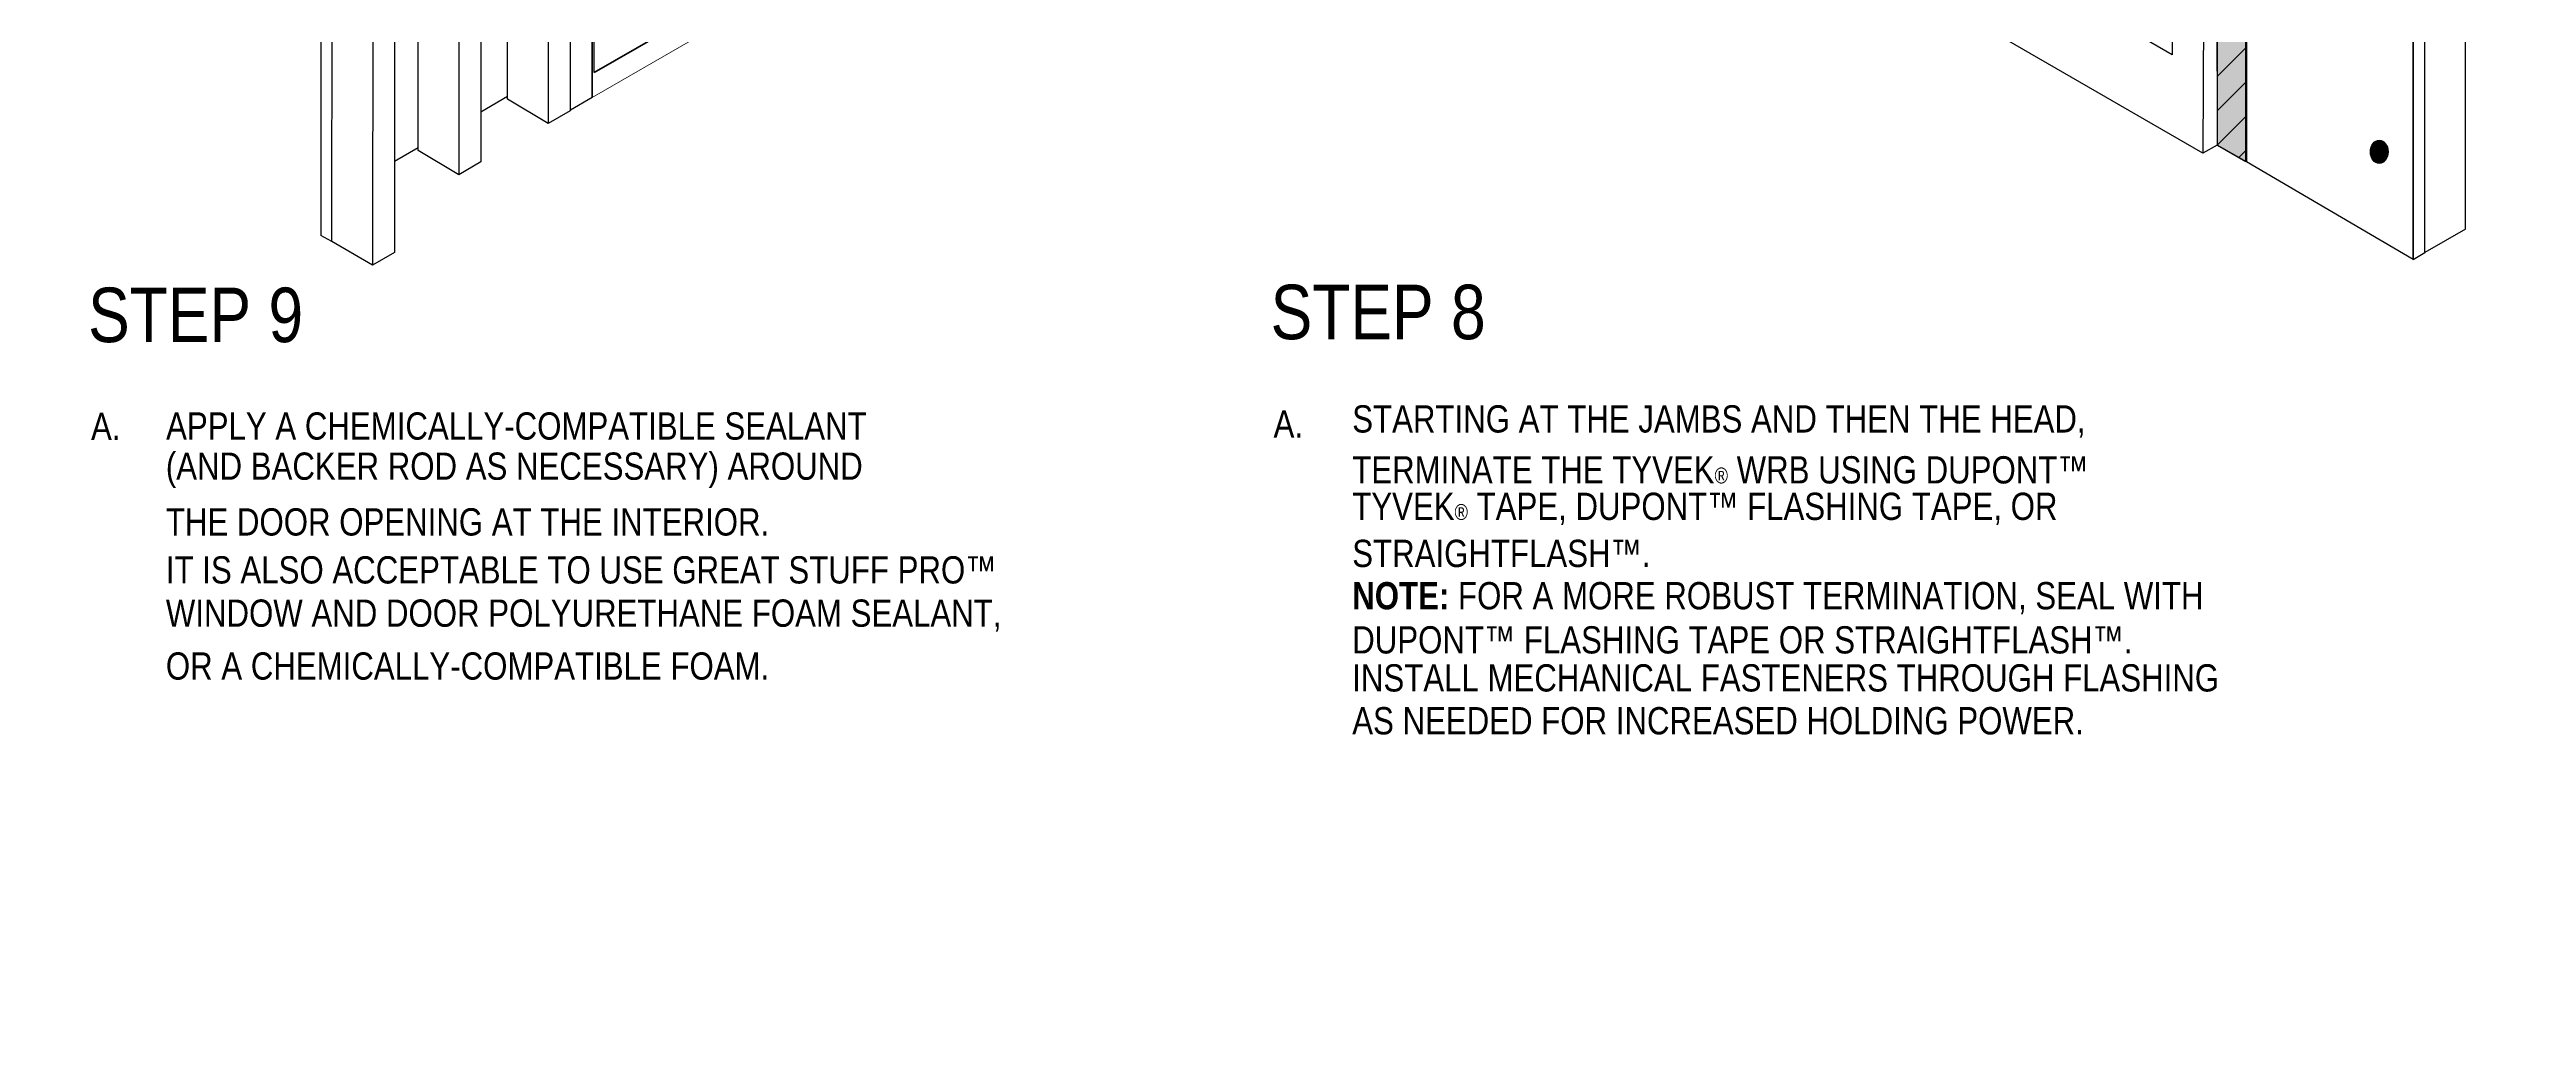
# Model space of a CAD drawing. Extents: x -1114 to 2135, y -829 to 1734.
# Drawn here: x -425 to 598, y 544 to 948 of the extents above; entities that cross this region are included whole.
import ezdxf

# ---------------------------------------------------------------- set-up
doc = ezdxf.new("R2010")
doc.units = 0
doc.header["$MEASUREMENT"] = 0
for name, color, linetype, lineweight in [('.ATI-HATCH', 7, 'Continuous', 0), ('.ATI-TEXT', 7, 'Continuous', 0), ('G-ANNO-TTLB', 7, 'Continuous', 0), ('Layer 12', 7, 'Continuous', 0), ('TYVEK', 7, 'Continuous', 0)]:
    doc.layers.add(name, color=color, linetype=linetype, lineweight=lineweight)

# ---------------------------------------------------------------- blocks, each defined once
blk = doc.blocks.new('Block_24')
at = {"layer": 'TYVEK', "color": 1, "lineweight": 70, "true_color": 0xff0000}
blk.add_lwpolyline([(-200, 938.6), (-94.4, 999.3), (-93.3, 1315.4)], dxfattribs=at)
at = {"layer": 'TYVEK', "color": 3, "lineweight": 70, "true_color": 0x00ff00}
for points in [[(-204.3, 1254.8)], [(-204.3, 933.2)]]:
    blk.add_lwpolyline(points, dxfattribs=at)
blk = doc.blocks.new('Block_34')
at = {"layer": 'TYVEK', "color": 3, "lineweight": 25, "true_color": 0x00ff00}
blk.add_line((464.3, 905.3), (349.7, 971.5), dxfattribs=at)
blk.add_lwpolyline([(349.8, 971.5), (351.5, 1310.9), (466, 1244.7), (464.3, 905.3)], dxfattribs=at)
blk = doc.blocks.new('Block_33')
at = {"layer": 'TYVEK', "color": 3, "lineweight": 25, "true_color": 0x00ff00}
for p, q in [((355.6, 1313), (351.5, 1310.9)), ((470, 1246.8), (466, 1244.7)), ((470.2, 908.6), (464.3, 905.3))]:
    blk.add_line(p, q, dxfattribs=at)
blk.add_lwpolyline([(355.6, 1313), (470, 1246.8), (470.2, 921.1)], dxfattribs=at)
at = {"layer": 'TYVEK'}
blk.add_blockref('Block_34', (0, 0), dxfattribs=at)
blk = doc.blocks.new('Block_32')
at = {"layer": 'TYVEK', "color": 3, "lineweight": 25, "true_color": 0x00ff00}
blk.add_lwpolyline([(368.5, 994), (368.5, 1282.9), (451.7, 1234.8), (451.7, 945.9)], close=True, dxfattribs=at)
for points in [[(462.5, 1084.4), (462.5, 1086.7), (460.6, 1088.7), (458.3, 1088.7), (456.9, 1088.8), (455.7, 1088.2), (454.9, 1087.2)], [(454.9, 1087.2), (454.9, 1084.8), (456.8, 1082.8), (459.2, 1082.8), (460.4, 1082.8), (461.6, 1083.4), (462.5, 1084.4)]]:
    blk.add_open_spline(points, degree=3, knots=[0, 0, 0, 0, 1, 1, 1, 2, 2, 2, 2], dxfattribs=at)
at = {"layer": 'TYVEK'}
blk.add_blockref('Block_33', (0, 0), dxfattribs=at)
blk = doc.blocks.new('Block_36')
at = {"layer": '.ATI-TEXT', "char_height": 0.2, "attachment_point": 7}
for s, insert in [('\\C18;\\c0;\\FArial Narrow|b0|i0|c1;\\H11.249999;\\W1.000000;A.', (-407.7, 786.8)), ('\\C18;\\c0;\\FArial Narrow|b0|i0|c1;\\H11.249999;\\W1.000000;APPLY A CHEMICALLY-COMPATIBLE SEALANT', (-376.7, 786.8)), ('\\C18;\\c0;\\FArial Narrow|b0|i0|c1;\\H11.249999;\\W1.000000;(AND BACKER ROD AS NECESSARY) AROUND ', (-376.8, 767)), ('\\C18;\\c0;\\FArial Narrow|b0|i0|c1;\\H11.249999;\\W1.000000;THE DOOR OPENING AT THE INTERIOR.', (-376.8, 747.2)), ('\\C18;\\c0;\\FArial Narrow|b0|i0|c1;\\H11.249999;\\W1.000000;IT IS ALSO ACCEPTABLE TO USE GREAT STUFF PRO™', (-376.8, 727.4)), ('\\C18;\\c0;\\FArial Narrow|b0|i0|c1;\\H11.249999;\\W1.000000;WINDOW AND DOOR POLYURETHANE FOAM SEALANT,', (-376.8, 707.6)), ('\\C18;\\c0;\\FArial Narrow|b0|i0|c1;\\H11.249999;\\W1.000000;OR A CHEMICALLY-COMPATIBLE FOAM.', (-376.8, 687.7))]:
    blk.add_mtext(s, dxfattribs=dict(at, insert=insert))
blk = doc.blocks.new('Block_41')
at = {"layer": '.ATI-TEXT', "char_height": 0.2, "attachment_point": 7}
for s, insert in [('\\C18;\\c0;\\FArial Narrow|b0|i0|c1;\\H11.249999;\\W1.000000;A.', (80.6, 787.8)), ('\\C18;\\c0;\\FArial Narrow|b0|i0|c1;\\H11.249999;\\W1.000000;STARTING AT THE JAMBS AND THEN THE HEAD,', (113.1, 787.8)), ('\\C18;\\c0;\\FArial Narrow|b0|i0|c1;\\H11.249999;\\W1.000000;TERMINATE THE TYVEK\\H6.558750;®\\H11.249999; WRB USING DUPONT™', (113.1, 768.7)), ('\\C18;\\c0;\\FArial Narrow|b0|i0|c1;\\H11.249999;\\W1.000000;TYVEK\\H6.558750;®\\H11.249999; TAPE, DUPONT™ FLASHING TAPE, OR ', (113.1, 751.7)), ('\\C18;\\c0;\\FArial Narrow|b0|i0|c1;\\H11.249999;\\W1.000000;STRAIGHTFLASH™.', (113.1, 734.2)), ('\\C18;\\c0;\\FArial Narrow Bold|b1|i0|c1;\\H11.249999;\\W1.000000;NOTE:\\FArial Narrow|b0|i0|c1; FOR A MORE ROBUST TERMINATION, SEAL WITH', (113.1, 714.8)), ('\\C18;\\c0;\\FArial Narrow|b0|i0|c1;\\H11.249999;\\W1.000000;DUPONT™ FLASHING TAPE OR STRAIGHTFLASH™. ', (113.1, 698.5)), ('\\C18;\\c0;\\FArial Narrow|b0|i0|c1;\\H11.249999;\\W1.000000;INSTALL MECHANICAL FASTENERS THROUGH FLASHING', (113.1, 682.8)), ('\\C18;\\c0;\\FArial Narrow|b0|i0|c1;\\H11.249999;\\W1.000000;AS NEEDED FOR INCREASED HOLDING POWER.', (113.1, 665.1))]:
    blk.add_mtext(s, dxfattribs=dict(at, insert=insert))

msp = doc.modelspace()

# ---------------------------------------------------------------- hatches: boundary and pattern name
at = {"layer": '.ATI-HATCH', "true_color": 0x808080, "transparency": 33554483}
msp.add_hatch(color=8, dxfattribs=at).paths.add_polyline_path([(470.2, 908.4), (482.3, 901.6), (482.2, 1239.9), (470.2, 1246.4)])
at = {"layer": 'G-ANNO-TTLB', "true_color": 0xff00ff, "transparency": 33554687}
h = msp.add_hatch(color=6, dxfattribs=at)
edge = h.paths.add_edge_path()
edge.add_spline(control_points=[(1815.4, -731.7), (1815.4, -731.7), (-1114.1, -731.7), (-1114.1, -731.7), (-1114.1, -731.7), (-1114.1, 1725.3), (-1114.1, 1725.3), (-1114.1, 1725.3), (1815.4, 1725.3), (1815.4, 1725.3), (1815.4, 1725.3), (1815.4, -731.7), (1815.4, -731.7)], knot_values=[0, 0, 0, 0, 1, 1, 1, 2, 2, 2, 3, 3, 3, 4, 4, 4, 4], degree=3, periodic=0)
edge = h.paths.add_edge_path()
edge.add_spline(control_points=[(-1105.1, 1716.3), (-1105.1, 1716.3), (-1105.1, -722.7), (-1105.1, -722.7), (-1105.1, -722.7), (1806.4, -722.7), (1806.4, -722.7), (1806.4, -722.7), (1806.4, 1716.3), (1806.4, 1716.3), (1806.4, 1716.3), (-1105.1, 1716.3), (-1105.1, 1716.3)], knot_values=[0, 0, 0, 0, 1, 1, 1, 2, 2, 2, 3, 3, 3, 4, 4, 4, 4], degree=3, periodic=0)
edge.add_line((-1105.1, 1716.3), (-1105.1, 1716.3))
at = {"layer": 'Layer 12', "true_color": 0x000000, "transparency": 33554687}
h = msp.add_hatch(dxfattribs=at)
h.set_pattern_fill('_U', color=18, scale=10, angle=45, style=2, pattern_type=0)
h.set_pattern_definition([(45, (0, 0), (-7.07107, 7.07107), [])])
h.paths.add_polyline_path([(481.9, 901.6), (470.2, 908.4), (470.2, 1246.4), (481.9, 1239.6)])
at = {"layer": 'TYVEK', "true_color": 0x003b71, "transparency": 33554687}
h = msp.add_hatch(color=156, dxfattribs=at)
h.dxf.hatch_style = 2
edge = h.paths.add_edge_path()
edge.add_ellipse((537.2, 905.8), major_axis=(0, 4.78), ratio=0.766948, start_angle=0, end_angle=360)

# ---------------------------------------------------------------- linework, layer by layer
at = {"layer": '.ATI-HATCH'}
msp.add_lwpolyline([(470.2, 908.4), (482.3, 901.6), (482.2, 1239.9), (470.2, 1246.4)], close=True, dxfattribs=at)
at = {"layer": 'G-ANNO-TTLB'}
for points in [[(1815.4, -731.7), (1815.4, -731.7), (-1114.1, -731.7), (-1114.1, -731.7), (-1114.1, -731.7), (-1114.1, 1725.3), (-1114.1, 1725.3), (-1114.1, 1725.3), (1815.4, 1725.3), (1815.4, 1725.3), (1815.4, 1725.3), (1815.4, -731.7), (1815.4, -731.7)], [(-1105.1, 1716.3), (-1105.1, 1716.3), (-1105.1, -722.7), (-1105.1, -722.7), (-1105.1, -722.7), (1806.4, -722.7), (1806.4, -722.7), (1806.4, -722.7), (1806.4, 1716.3), (1806.4, 1716.3), (1806.4, 1716.3), (-1105.1, 1716.3), (-1105.1, 1716.3)]]:
    msp.add_open_spline(points, degree=3, knots=[0, 0, 0, 0, 1, 1, 1, 2, 2, 2, 3, 3, 3, 4, 4, 4, 4], dxfattribs=at)
at = {"layer": 'Layer 12'}
msp.add_lwpolyline([(481.9, 901.6), (470.2, 908.4), (470.2, 1246.4), (481.9, 1239.6)], close=True, dxfattribs=at)
at = {"layer": 'TYVEK', "color": 33, "lineweight": 25, "true_color": 0xcc9966}
for p, q in [((-209.9, 1331.2), (-209.9, 922.7)), ((-200.7, 1336.5), (-200.7, 928.2)), ((-219.1, 1325.9), (-218.9, 917.5)), ((-246.8, 1310.1), (-246.8, 901.6)), ((-235.7, 927.5), (-235.7, 1316.4)), ((-308.2, 868.7), (-308, 1303.6)), ((-256, 1304.8), (-255.8, 896.3)), ((-291.2, 1293.9), (-291.4, 859)), ((-282.4, 1289.7), (-282.4, 864.2)), ((-272.6, 906.4), (-272.6, 1295.3)), ((572.8, 873.9), (572.8, 1298.2)), ((-218.9, 917.5), (-235.7, 927.5)), ((-209.9, 922.7), (-218.9, 917.5)), ((-200.7, 928.2), (-209.7, 923)), ((-255.8, 896.3), (-272.6, 906.4)), ((-246.8, 901.6), (-255.8, 896.3)), ((572.8, 873.9), (556, 864.2)), ((-291.4, 859), (-308.2, 868.7)), ((-282.4, 864.2), (-291.4, 859))]:
    msp.add_line(p, q, dxfattribs=at)
at = {"layer": 'TYVEK', "color": 18, "lineweight": 25, "true_color": 0x000000}
for p, q in [((-312.8, 1306.4), (-312.8, 871.3)), ((551.2, 1285.7), (551.2, 861.4)), ((551.2, 861.4), (551.2, 1228)), ((551.2, 861.4), (482.3, 901.6))]:
    msp.add_line(p, q, dxfattribs=at)
at = {"layer": 'TYVEK', "color": 2, "lineweight": 25, "true_color": 0xffff00}
for p, q in [((556, 864.2), (556, 1288.5)), ((-235.7, 928.6), (-246.8, 922.2)), ((-272.6, 907.4), (-282.4, 901.8)), ((-308.2, 868.7), (-312.8, 871.3)), ((551.2, 861.4), (556, 864.2))]:
    msp.add_line(p, q, dxfattribs=at)
at = {"layer": 'TYVEK', "color": 3, "lineweight": 25, "true_color": 0x00ff00}
for p, q in [((-200.7, 928.2), (-200.7, 1253.4)), ((470, 1246.8), (470.2, 916.7)), ((470, 1246.8), (470.2, 908.6)), ((482.3, 1239.7), (482.3, 901.6)), ((482.3, 901.6), (470.2, 908.6))]:
    msp.add_line(p, q, dxfattribs=at)
at = {"layer": 'TYVEK', "color": 18, "lineweight": 25, "true_color": 0x080808}
for p, q in [((536.2, 905.8), (538.1, 905.8)), ((537.2, 907), (537.2, 904.6))]:
    msp.add_line(p, q, dxfattribs=at)
at = {"layer": 'TYVEK', "color": 18, "lineweight": 18, "true_color": 0x000000}
msp.add_lwpolyline([(-200.7, 1253.4), (-86.3, 1319.4), (-86.1, 994.4), (-200.7, 928.2), (-200.7, 1253.4)], dxfattribs=at)
at = {"layer": 'TYVEK', "color": 1, "lineweight": 25, "true_color": 0xff0000}
msp.add_lwpolyline([(-200.7, 1253.4), (-93.3, 1315.4), (-94.4, 999.2), (-200, 938.6), (-200.7, 1101.2)], close=True, dxfattribs=at)
at = {"layer": 'TYVEK', "color": 18, "lineweight": 25, "true_color": 0x000000}
msp.add_ellipse((537.2, 905.8), major_axis=(0, 4.78), ratio=0.766948, dxfattribs=at)
at = {"layer": 'TYVEK', "color": 18, "lineweight": 25, "true_color": 0x080808}
msp.add_ellipse((537.2, 905.8), major_axis=(0, 1.23), ratio=0.788846, dxfattribs=at)

# ---------------------------------------------------------------- block references
at = {"layer": '.ATI-TEXT'}
for name in ['Block_36', 'Block_41']:
    msp.add_blockref(name, (0, 0), dxfattribs=at)
at = {"layer": 'TYVEK'}
for name in ['Block_24', 'Block_32']:
    msp.add_blockref(name, (0, 0), dxfattribs=at)

# ---------------------------------------------------------------- texts
at = {"layer": '.ATI-TEXT', "char_height": 0.2, "attachment_point": 7}
for s, insert in [('\\C18;\\c0;\\FArial Narrow|b0|i0|c1;\\H22.499999;\\W1.000000;STEP 9', (-408.9, 826.9)), ('\\C18;\\c0;\\FArial Narrow|b0|i0|c1;\\H22.499999;\\W1.000000;STEP 8', (79.4, 828.1))]:
    msp.add_mtext(s, dxfattribs=dict(at, insert=insert))

doc.saveas('drawing.dxf')
